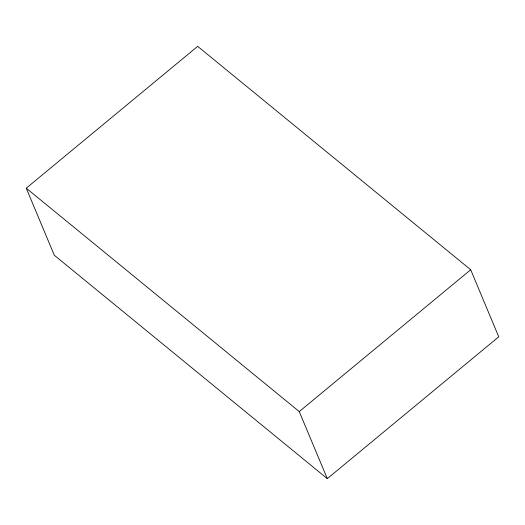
<?xml version="1.0" encoding="UTF-8"?>
<svg xmlns="http://www.w3.org/2000/svg" width="525" height="525" viewBox="0 0 525 525"><rect width="100%" height="100%" fill="white"/><g stroke="black" fill="none" stroke-linecap="round" stroke-linejoin="round"><path stroke-width="0.79" d="M26.25 188.186L197.689 46.351L470.695 269.752L498.75 336.814L327.311 478.649L54.305 255.248L26.25 188.186L299.257 411.587L327.311 478.649M299.257 411.587L470.695 269.752"/></g></svg>
